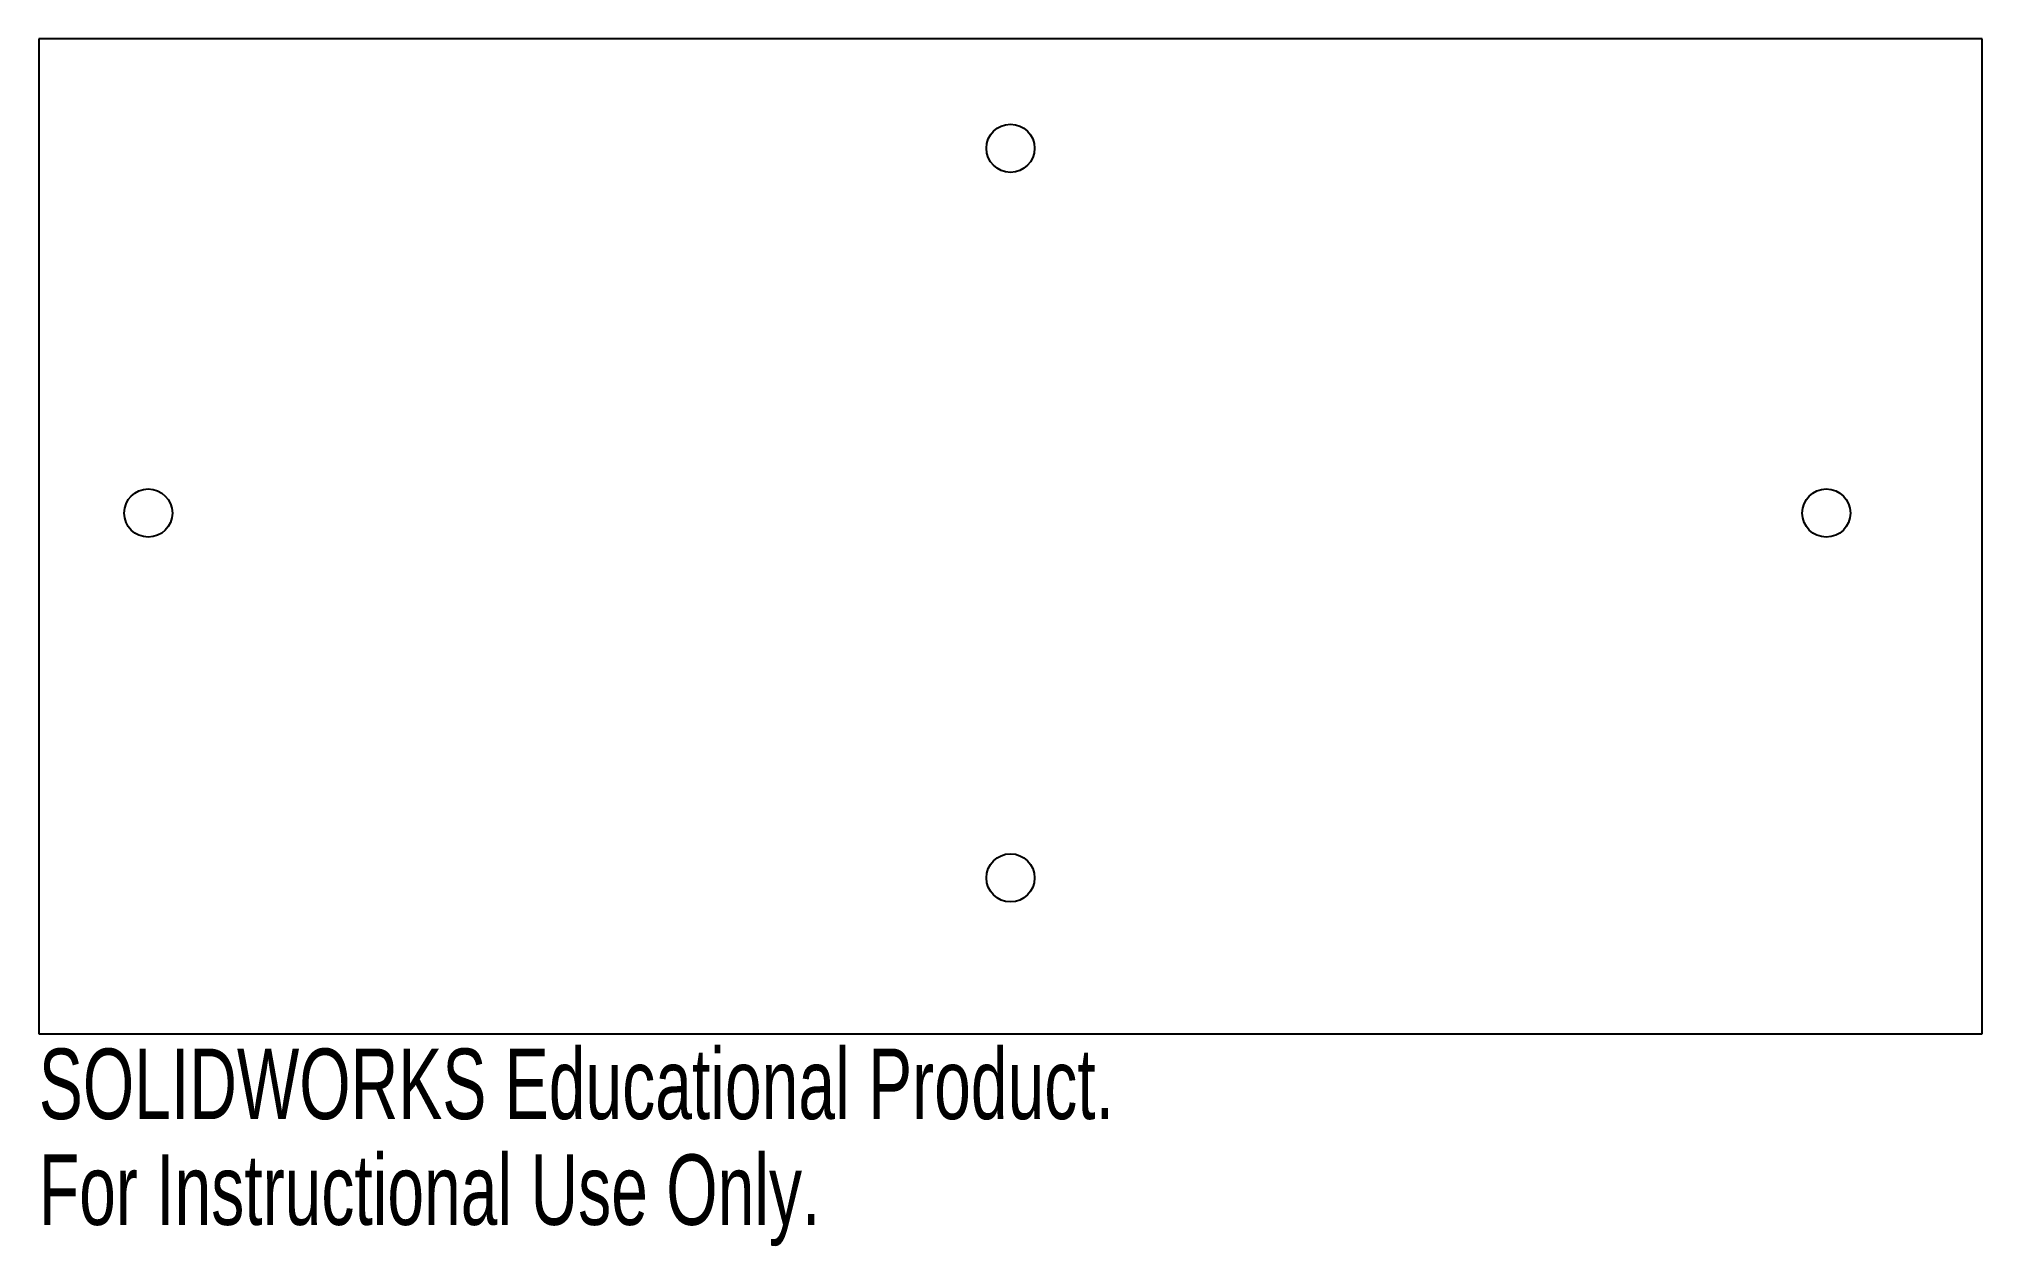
# Model space of a CAD drawing. Header units: millimetres. Extents: x -67 to 67, y -49 to 34.
import ezdxf

# ---------------------------------------------------------------- set-up
doc = ezdxf.new("R2010")
doc.units = ezdxf.units.MM
doc.styles.add('SLDTEXTSTYLE0', font='TXT', dxfattribs={"width": 0.7})

msp = doc.modelspace()

# ---------------------------------------------------------------- linework, layer by layer
at = {"color": 7, "linetype": 'Continuous', "lineweight": 25}
for p, q in [((66.59, 34.09), (-66.59, 34.09)), ((-66.59, 34.09), (-66.59, -34.09)), ((66.59, -34.09), (66.59, 34.09)), ((-66.59, -34.09), (66.59, -34.09))]:
    msp.add_line(p, q, dxfattribs=at)
for centre in [(0, 26.59), (-59.09, 1.59), (55.91, 1.59), (0, -23.41)]:
    msp.add_circle(centre, 1.65, dxfattribs=at)

# ---------------------------------------------------------------- texts
at = {"color": 7, "linetype": 'Continuous', "char_height": 4.8336, "attachment_point": 1, "style": 'SLDTEXTSTYLE0'}
for s, insert in [('SOLIDWORKS Educational Product.', (-66.59, -35.11)), ('For Instructional Use Only.', (-66.59, -42.36))]:
    msp.add_mtext(s, dxfattribs=dict(at, insert=insert))

doc.saveas('drawing.dxf')
